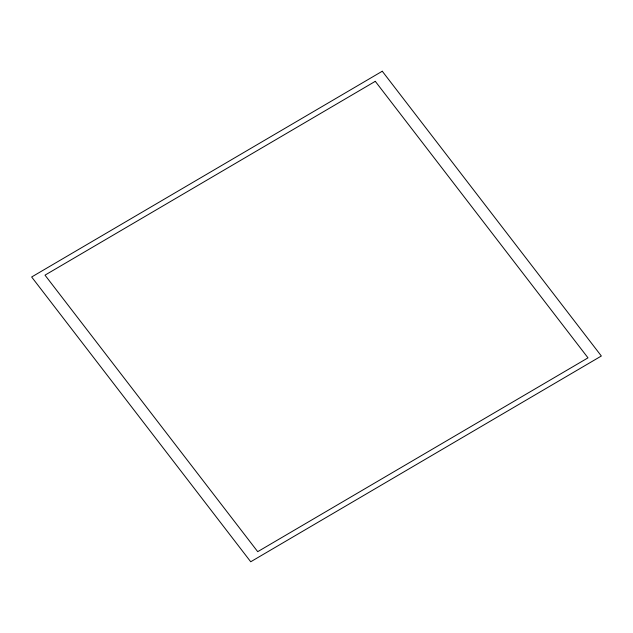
<?xml version="1.0" encoding="UTF-8"?>
<svg xmlns="http://www.w3.org/2000/svg" width="633" height="633" viewBox="0 0 633 633"><rect width="100%" height="100%" fill="white"/><g stroke="black" fill="none" stroke-linecap="round" stroke-linejoin="round"><path stroke-width="0.95" d="M382.277 71.236L31.65 276.993L250.723 561.764L601.35 356.007L382.277 71.236M375.282 81.333L44.998 275.149L257.718 551.667L588.002 357.851L375.282 81.333"/></g></svg>
